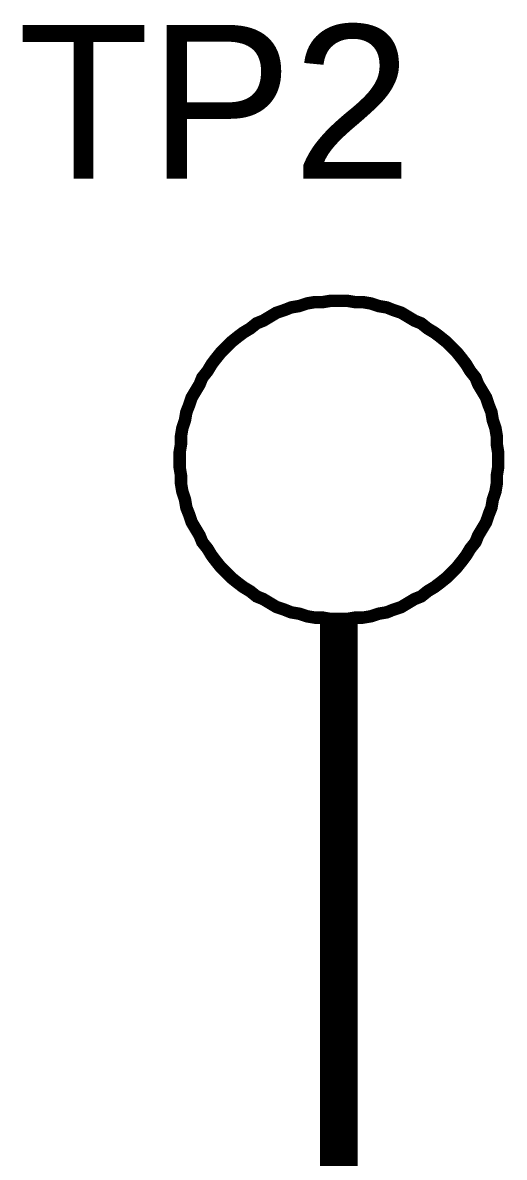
# Model space of a CAD drawing. Header units: millimetres. Extents: x 0 to 594, y 0 to 420.
# Drawn here: x 299.26 to 303.1, y 320.2 to 329.25 of the extents above; entities that cross this region are included whole.
import ezdxf

# ---------------------------------------------------------------- set-up
doc = ezdxf.new("R2010")
doc.units = ezdxf.units.MM
doc.layers.add('Sheet', color=255, linetype='Continuous')
doc.styles.get("Standard").update_dxf_attribs({"font": 'arial.ttf'})

msp = doc.modelspace()

# ---------------------------------------------------------------- linework, layer by layer
at = {"layer": 'Sheet', "color": 0}
for points, const_width in [([(300.5135, 325.7635), (300.5135, 325.827), (300.5241, 325.8905), (300.5241, 325.954), (300.5347, 326.0175), (300.5559, 326.081), (300.5665, 326.1445), (300.5876, 326.1975), (300.6088, 326.261), (300.6405, 326.3139), (300.6723, 326.3668), (300.6935, 326.4197), (300.7358, 326.4726), (300.7675, 326.5256), (300.7993, 326.5679), (300.8416, 326.6208), (300.8839, 326.6631), (300.9263, 326.7055), (300.9792, 326.7478), (301.0215, 326.7796), (301.0744, 326.8113), (301.1274, 326.8536), (301.1803, 326.8748), (301.2332, 326.9066), (301.2861, 326.9383), (301.3496, 326.9595), (301.4025, 326.9806), (301.466, 326.9912), (301.5295, 327.0124), (301.593, 327.023), (301.6565, 327.023), (301.72, 327.0336), (301.7835, 327.0336)], 0.0991), ([(301.7835, 327.0336), (301.7835, 327.0336)], 0.0991), ([(301.7835, 327.0336), (301.847, 327.0336), (301.9105, 327.023), (301.974, 327.023), (302.0375, 327.0124), (302.101, 326.9912), (302.1645, 326.9806), (302.2174, 326.9595), (302.2809, 326.9383), (302.3338, 326.9066), (302.3867, 326.8748), (302.4396, 326.8536), (302.4926, 326.8113), (302.5455, 326.7796), (302.5878, 326.7478), (302.6407, 326.7055), (302.683, 326.6631), (302.7254, 326.6208), (302.7677, 326.5679), (302.7995, 326.5256), (302.8312, 326.4726), (302.8735, 326.4197), (302.8947, 326.3668), (302.9265, 326.3139), (302.9582, 326.261), (302.9794, 326.1975), (303.0005, 326.1445), (303.0111, 326.081), (303.0323, 326.0175), (303.0429, 325.954), (303.0429, 325.8905), (303.0534, 325.827), (303.0534, 325.7635)], 0.0991), ([(301.7835, 324.4935), (301.72, 324.4935), (301.6565, 324.5041), (301.593, 324.5041), (301.5295, 324.5147), (301.466, 324.5358), (301.4025, 324.5464), (301.3496, 324.5676), (301.2861, 324.5888), (301.2332, 324.6205), (301.1803, 324.6523), (301.1274, 324.6734), (301.0744, 324.7158), (301.0215, 324.7475), (300.9792, 324.7793), (300.9263, 324.8216), (300.8839, 324.8639), (300.8416, 324.9063), (300.7993, 324.9592), (300.7675, 325.0015), (300.7358, 325.0544), (300.6935, 325.1073), (300.6723, 325.1603), (300.6405, 325.2132), (300.6088, 325.2661), (300.5876, 325.3296), (300.5665, 325.3825), (300.5559, 325.446), (300.5347, 325.5095), (300.5241, 325.573), (300.5241, 325.6365), (300.5135, 325.7), (300.5135, 325.7635)], 0.0991), ([(300.5135, 325.7635), (300.5135, 325.7635)], 0.0991), ([(303.0534, 325.7635), (303.0534, 325.7), (303.0429, 325.6365), (303.0429, 325.573), (303.0323, 325.5095), (303.0111, 325.446), (303.0005, 325.3825), (302.9794, 325.3296), (302.9582, 325.2661), (302.9265, 325.2132), (302.8947, 325.1603), (302.8735, 325.1073), (302.8312, 325.0544), (302.7995, 325.0015), (302.7677, 324.9592), (302.7254, 324.9063), (302.683, 324.8639), (302.6407, 324.8216), (302.5878, 324.7793), (302.5455, 324.7475), (302.4926, 324.7158), (302.4396, 324.6734), (302.3867, 324.6523), (302.3338, 324.6205), (302.2809, 324.5888), (302.2174, 324.5676), (302.1645, 324.5464), (302.101, 324.5358), (302.0375, 324.5147), (301.974, 324.5041), (301.9105, 324.5041), (301.847, 324.4935), (301.7835, 324.4935)], 0.0991), ([(303.0534, 325.7635), (303.0534, 325.7635), (303.0534, 325.7635), (303.0534, 325.7635), (303.0534, 325.7635), (303.0534, 325.7635), (303.0534, 325.7635), (303.0534, 325.7635), (303.0534, 325.7635), (303.0534, 325.7635), (303.0534, 325.7635), (303.0534, 325.7635), (303.0534, 325.7635), (303.0534, 325.7635), (303.0534, 325.7635), (303.0534, 325.7635), (303.0534, 325.7635), (303.0534, 325.7635), (303.0534, 325.7635), (303.0534, 325.7635), (303.0534, 325.7635), (303.0534, 325.7635), (303.0534, 325.7635), (303.0534, 325.7635), (303.0534, 325.7635), (303.0534, 325.7635), (303.0534, 325.7635), (303.0534, 325.7635), (303.0534, 325.7635), (303.0534, 325.7635), (303.0534, 325.7635), (303.0534, 325.7635), (303.0534, 325.7635)], 0.0991), ([(303.0534, 325.7635), (303.0534, 325.7635)], 0.0991), ([(301.7835, 311.7932), (301.7835, 324.4935)], 0.2997)]:
    msp.add_lwpolyline(points, dxfattribs=dict(at, const_width=const_width))

# ---------------------------------------------------------------- texts
msp.add_text('TP2', height=1.2277, dxfattribs=at).set_placement((299.2224, 328.0073))

doc.saveas('drawing.dxf')
